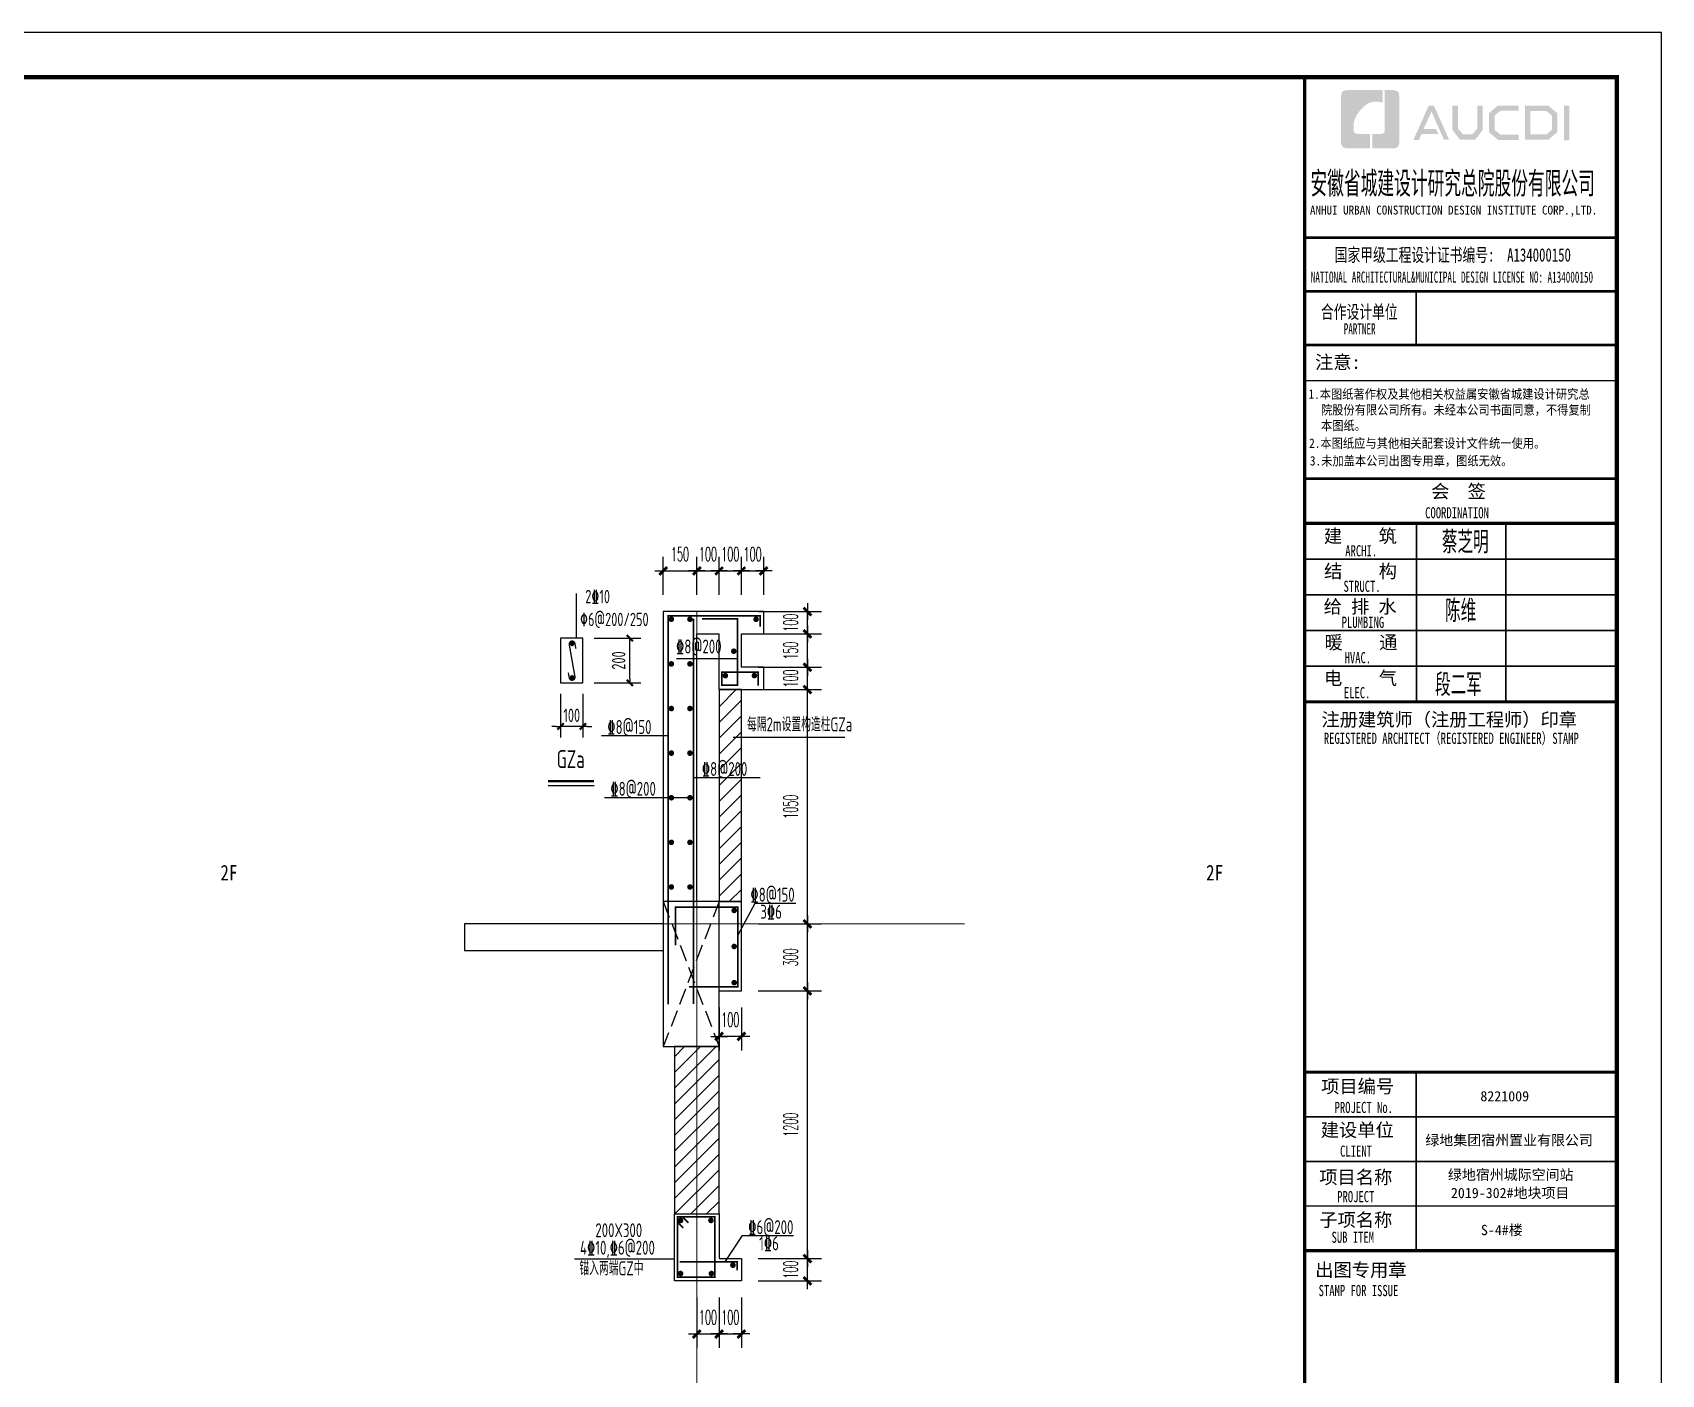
# Model space of a CAD drawing. Extents: x 169490 to 7584583, y -2399407 to 1374371.
# Drawn here: x 2741154 to 2748455, y 735399 to 741414 of the extents above; entities that cross this region are included whole.
import ezdxf
from ezdxf.enums import TextEntityAlignment as Align

# ---------------------------------------------------------------- set-up
doc = ezdxf.new("R2010")
doc.units = 0
doc.header["$LTSCALE"] = 100
for name, pattern in [('ACAD_ISO10W100', [18.5, 12, -3, 0.5, -3]), ('DASH', [0.35, 0.25, -0.1]), ('DIVIDE2', [15.875, 6.35, -3.175, 0, -3.175, 0, -3.175]), ('DOTE', [2.42, 2, -0.2, 0.02, -0.2])]:
    doc.linetypes.add(name, pattern=pattern)
doc.layers.get('0').update_dxf_attribs({"linetype": 'CONTINUOUS'})
doc.layers.get('DEFPOINTS').update_dxf_attribs({"linetype": 'CONTINUOUS'})
for name, color, linetype in [('10', 7, 'DIVIDE2'), ('A-TEXT(房间)', 243, 'CONTINUOUS'), ('PUB_HATCH', 8, 'CONTINUOUS'), ('S-BEAM-XRBAR', 20, 'CONTINUOUS'), ('S-DETL-LINE1', 2, 'CONTINUOUS'), ('S-DETL-RBAR', 1, 'CONTINUOUS'), ('S-DETL-TEXT', 7, 'CONTINUOUS'), ('S-SLAB-DIM', 92, 'CONTINUOUS'), ('WALL', 7, 'CONTINUOUS'), ('图框', 140, 'CONTINUOUS'), ('图签文字', 147, 'CONTINUOUS'), ('大样详图_文字', 60, 'CONTINUOUS'), ('尺寸标注', 3, 'CONTINUOUS')]:
    doc.layers.add(name, color=color, linetype=linetype)
doc.layers.add('DOTE', color=147, linetype='DOTE', lineweight=15)
doc.layers.add('图签', color=147, linetype='CONTINUOUS', lineweight=18)
doc.styles.add('DIM_FONT_T3', font='SIMPLEX', dxfattribs={"width": 0.494118, "bigfont": 'GBCBIG'})
doc.styles.add('HT', font='simhei.ttf')
doc.styles.add('TSSD_Dimension', font='Tssdeng.shx', dxfattribs={"width": 0.7, "bigfont": 'tssdchn.shx'})
doc.styles.add('TSSD_REIN', font='tssdeng.shx', dxfattribs={"width": 0.7, "bigfont": 'hztxt.shx'})
doc.styles.add('宋体', font='')
doc.styles.add('建筑图签-1', font='simhei.ttf', dxfattribs={"width": 0.7})
doc.styles.add('建筑图签-2', font='TXT.shx', dxfattribs={"width": 0.5, "bigfont": 'HZTXT.shx'})
doc.styles.add('黑体', font='simhei.ttf', dxfattribs={"width": 0.7})
doc.styles.get('宋体').set_extended_font_data('SimSun')
doc.dimstyles.new('DIMN100$TCH&&25', dxfattribs={"dimtxt": 63.75, "dimasz": 0.25, "dimexe": 62.5, "dimexo": 75, "dimgap": 43.125, "dimtad": 1, "dimdec": 0, "dimzin": 0, "dimdsep": 46, "dimtxsty": 'DIM_FONT_T3', "dimblk": '_DIMX', "dimcen": 0.09, "dimclrt": 7, "dimadec": 0, "dimazin": 0, "dimtfac": 1, "dimtdec": 0, "dimtix": 1, "dimtmove": 2, "dimatfit": 3, "dimldrblk": '_DIMX', "dimfxl": 10, "dimtolj": 1, "dimtzin": 0, "dimarcsym": 0})
doc.dimstyles.new('TSSD_20_100', dxfattribs={"dimtxt": 300, "dimasz": 100, "dimexe": 250, "dimexo": 250, "dimgap": 100, "dimtad": 1, "dimdec": 0, "dimlfac": 0.2, "dimzin": 0, "dimdsep": 46, "dimtxsty": 'TSSD_Dimension', "dimblk": '_TSDBK', "dimcen": 0, "dimclrt": 7, "dimadec": 0, "dimazin": 0, "dimtfac": 1, "dimtdec": 0, "dimtix": 1, "dimtmove": 2, "dimatfit": 3, "dimldrblk": '_TSDBK', "dimfxl": 1, "dimtolj": 1, "dimtzin": 0, "dimarcsym": 0})

# ---------------------------------------------------------------- blocks, each defined once
blk = doc.blocks.new('院标1')
h = blk.add_hatch(color=150)
h.dxf.hatch_style = 1
h.set_gradient(color1=(33, 113, 253), color2=(33, 113, 253), tint=1, name='INVCURVED')
edge = h.paths.add_edge_path()
edge.add_spline(control_points=[(116373, 648379), (116379, 648379), (116382, 648379), (116391, 648379), (116391, 648379), (116391, 648379), (116616, 648379), (116616, 648379), (116616, 648379), (116616, 648379), (116616, 648054), (116616, 648054), (116616, 648054), (116616, 648054), (116108, 648054), (116108, 648054), (116108, 648054), (116028, 648054), (115963, 648111), (115963, 648199), (115963, 648199), (115963, 648199), (115963, 649215), (115963, 649215), (115963, 649215), (115963, 649295), (116018, 649360), (116108, 649360), (116108, 649360), (116108, 649360), (116897, 649360), (116897, 649360), (116897, 649360), (116897, 649360), (116897, 649080), (116897, 649080), (116897, 649080), (116897, 649080), (116566, 649140), (116356, 648859), (116356, 648859), (116245, 648719), (116240, 648545), (116247, 648466), (116247, 648466), (116254, 648386), (116247, 648466), (116247, 648466), (116247, 648466), (116247, 648466), (116258, 648374), (116373, 648379)], knot_values=[0, 0, 0, 0, 0.071429, 0.071429, 0.071429, 0.107143, 0.142857, 0.142857, 0.142857, 0.178571, 0.214286, 0.214286, 0.214286, 0.25, 0.285714, 0.285714, 0.285714, 0.321429, 0.357143, 0.357143, 0.357143, 0.392857, 0.428571, 0.428571, 0.428571, 0.464286, 0.5, 0.5, 0.5, 0.535714, 0.571429, 0.571429, 0.571429, 0.607143, 0.642857, 0.642857, 0.642857, 0.678571, 0.714286, 0.714286, 0.714286, 0.75, 0.785714, 0.785714, 0.785714, 0.821429, 0.857143, 0.857143, 0.857143, 0.928571, 1, 1, 1, 1], degree=3, periodic=0)
h = blk.add_hatch(color=150)
h.dxf.hatch_style = 1
h.set_gradient(color1=(33, 113, 253), color2=(33, 113, 253), tint=1, name='INVCURVED')
edge = h.paths.add_edge_path()
edge.add_spline(control_points=[(117268, 649215), (117268, 649215), (117268, 648199), (117268, 648199), (117268, 648199), (117268, 648114), (117212, 648054), (117123, 648054), (117123, 648054), (117123, 648054), (116663, 648054), (116663, 648054), (116663, 648054), (116663, 648054), (116663, 648379), (116663, 648379), (116663, 648379), (116663, 648379), (116865, 648379), (116865, 648379), (116865, 648379), (116907, 648379), (116941, 648413), (116941, 648455), (116941, 648455), (116941, 648455), (116941, 649360), (116941, 649360), (116941, 649360), (116941, 649360), (117123, 649360), (117123, 649360), (117123, 649360), (117204, 649360), (117268, 649306), (117268, 649215)], knot_values=[0, 0, 0, 0, 0.1, 0.1, 0.1, 0.15, 0.2, 0.2, 0.2, 0.25, 0.3, 0.3, 0.3, 0.35, 0.4, 0.4, 0.4, 0.45, 0.5, 0.5, 0.5, 0.55, 0.6, 0.6, 0.6, 0.65, 0.7, 0.7, 0.7, 0.75, 0.8, 0.8, 0.8, 0.9, 1, 1, 1, 1], degree=3, periodic=0)
blk = doc.blocks.new('_DIMX')
blk.add_line((-150, 0), (150, 0))
at = {"const_width": 50}
blk.add_lwpolyline([(-70, -70), (70, 70)], dxfattribs=at)
blk = doc.blocks.new('*D1127')
at = {"layer": 'DEFPOINTS', "color": 0, "transparency": 16777216}
for p in [(2744331, 738818.4), (2744626.9, 738818.4), (2744331, 738718.4)]:
    blk.add_point(p, dxfattribs=at)
at = {"layer": '尺寸标注', "color": 0, "lineweight": -2, "transparency": 16777216}
for p, q in [((2744406, 738818.4), (2744689.4, 738818.4)), ((2744626.9, 738818.7), (2744626.9, 738818.9)), ((2744626.9, 738718.4), (2744626.9, 738818.4)), ((2744406, 738718.4), (2744689.4, 738718.4)), ((2744626.9, 738718.2), (2744626.9, 738717.9))]:
    blk.add_line(p, q, dxfattribs=at)
at = {"layer": '尺寸标注', "color": 0, "lineweight": -2, "transparency": 16777216, "xscale": 0.25, "yscale": 0.25, "zscale": 0.25}
for p, rotation in [((2744626.9, 738818.4), 270), ((2744626.9, 738718.4), 90)]:
    blk.add_blockref('_DIMX', p, dxfattribs=dict(at, rotation=rotation))
at = {"layer": '尺寸标注', "color": 7, "transparency": 16777216, "insert": (2744551.9, 738768.4), "char_height": 63.75, "attachment_point": 5, "rotation": 90, "style": 'DIM_FONT_T3'}
blk.add_mtext('\\A1;100', dxfattribs=at)
blk = doc.blocks.new('*D1128')
at = {"layer": 'DEFPOINTS', "color": 0, "transparency": 16777216}
for p in [(2744331, 738718.4), (2744626.9, 738718.4), (2744331, 738568.4)]:
    blk.add_point(p, dxfattribs=at)
at = {"layer": '尺寸标注', "color": 0, "lineweight": -2, "transparency": 16777216}
for p, q in [((2744406, 738718.4), (2744689.4, 738718.4)), ((2744626.9, 738718.7), (2744626.9, 738718.9)), ((2744626.9, 738568.4), (2744626.9, 738718.4)), ((2744406, 738568.4), (2744689.4, 738568.4)), ((2744626.9, 738568.2), (2744626.9, 738567.9))]:
    blk.add_line(p, q, dxfattribs=at)
at = {"layer": '尺寸标注', "color": 0, "lineweight": -2, "transparency": 16777216, "xscale": 0.25, "yscale": 0.25, "zscale": 0.25}
for p, rotation in [((2744626.9, 738718.4), 270), ((2744626.9, 738568.4), 90)]:
    blk.add_blockref('_DIMX', p, dxfattribs=dict(at, rotation=rotation))
at = {"layer": '尺寸标注', "color": 7, "transparency": 16777216, "insert": (2744551.9, 738643.4), "char_height": 63.75, "attachment_point": 5, "rotation": 90, "style": 'DIM_FONT_T3'}
blk.add_mtext('\\A1;150', dxfattribs=at)
blk = doc.blocks.new('*D1129')
at = {"layer": 'DEFPOINTS', "color": 0, "transparency": 16777216}
for p in [(2744331, 738568.4), (2744626.9, 738568.4), (2744331, 738468.4)]:
    blk.add_point(p, dxfattribs=at)
at = {"layer": '尺寸标注', "color": 0, "lineweight": -2, "transparency": 16777216}
for p, q in [((2744406, 738568.4), (2744689.4, 738568.4)), ((2744626.9, 738568.7), (2744626.9, 738568.9)), ((2744626.9, 738468.4), (2744626.9, 738568.4)), ((2744406, 738468.4), (2744689.4, 738468.4)), ((2744626.9, 738468.2), (2744626.9, 738467.9))]:
    blk.add_line(p, q, dxfattribs=at)
at = {"layer": '尺寸标注', "color": 0, "lineweight": -2, "transparency": 16777216, "xscale": 0.25, "yscale": 0.25, "zscale": 0.25}
for p, rotation in [((2744626.9, 738568.4), 270), ((2744626.9, 738468.4), 90)]:
    blk.add_blockref('_DIMX', p, dxfattribs=dict(at, rotation=rotation))
at = {"layer": '尺寸标注', "color": 7, "transparency": 16777216, "insert": (2744551.9, 738518.4), "char_height": 63.75, "attachment_point": 5, "rotation": 90, "style": 'DIM_FONT_T3'}
blk.add_mtext('\\A1;100', dxfattribs=at)
blk = doc.blocks.new('*D1130')
at = {"layer": 'DEFPOINTS', "color": 0, "transparency": 16777216}
for p in [(2744331, 738468.4), (2744626.9, 738468.4), (2744331, 737418.4)]:
    blk.add_point(p, dxfattribs=at)
at = {"layer": '尺寸标注', "color": 0, "lineweight": -2, "transparency": 16777216}
for p, q in [((2744406, 738468.4), (2744689.4, 738468.4)), ((2744626.9, 737418.7), (2744626.9, 738468.2)), ((2744406, 737418.4), (2744689.4, 737418.4))]:
    blk.add_line(p, q, dxfattribs=at)
at = {"layer": '尺寸标注', "color": 0, "lineweight": -2, "transparency": 16777216, "xscale": 0.25, "yscale": 0.25, "zscale": 0.25}
for p, rotation in [((2744626.9, 738468.4), 90), ((2744626.9, 737418.4), 270)]:
    blk.add_blockref('_DIMX', p, dxfattribs=dict(at, rotation=rotation))
at = {"layer": '尺寸标注', "color": 7, "transparency": 16777216, "insert": (2744551.9, 737943.4), "char_height": 63.75, "attachment_point": 5, "rotation": 90, "style": 'DIM_FONT_T3'}
blk.add_mtext('\\A1;1050', dxfattribs=at)
blk = doc.blocks.new('*D1131')
at = {"layer": 'DEFPOINTS', "color": 0, "transparency": 16777216}
for p in [(2744331, 737418.4), (2744626.9, 737418.4), (2744331, 737118.4)]:
    blk.add_point(p, dxfattribs=at)
at = {"layer": '尺寸标注', "color": 0, "lineweight": -2, "transparency": 16777216}
for p, q in [((2744406, 737418.4), (2744689.4, 737418.4)), ((2744626.9, 737118.7), (2744626.9, 737418.2)), ((2744406, 737118.4), (2744689.4, 737118.4))]:
    blk.add_line(p, q, dxfattribs=at)
at = {"layer": '尺寸标注', "color": 0, "lineweight": -2, "transparency": 16777216, "xscale": 0.25, "yscale": 0.25, "zscale": 0.25}
for p, rotation in [((2744626.9, 737418.4), 90), ((2744626.9, 737118.4), 270)]:
    blk.add_blockref('_DIMX', p, dxfattribs=dict(at, rotation=rotation))
at = {"layer": '尺寸标注', "color": 7, "transparency": 16777216, "insert": (2744551.9, 737268.4), "char_height": 63.75, "attachment_point": 5, "rotation": 90, "style": 'DIM_FONT_T3'}
blk.add_mtext('\\A1;300', dxfattribs=at)
blk = doc.blocks.new('*D1132')
at = {"layer": 'DEFPOINTS', "color": 0, "transparency": 16777216}
for p in [(2744331, 737118.4), (2744626.9, 737118.4), (2744331, 735918.4)]:
    blk.add_point(p, dxfattribs=at)
at = {"layer": '尺寸标注', "color": 0, "lineweight": -2, "transparency": 16777216}
for p, q in [((2744406, 737118.4), (2744689.4, 737118.4)), ((2744626.9, 735918.7), (2744626.9, 737118.2)), ((2744406, 735918.4), (2744689.4, 735918.4))]:
    blk.add_line(p, q, dxfattribs=at)
at = {"layer": '尺寸标注', "color": 0, "lineweight": -2, "transparency": 16777216, "xscale": 0.25, "yscale": 0.25, "zscale": 0.25}
for p, rotation in [((2744626.9, 737118.4), 90), ((2744626.9, 735918.4), 270)]:
    blk.add_blockref('_DIMX', p, dxfattribs=dict(at, rotation=rotation))
at = {"layer": '尺寸标注', "color": 7, "transparency": 16777216, "insert": (2744551.9, 736518.4), "char_height": 63.75, "attachment_point": 5, "rotation": 90, "style": 'DIM_FONT_T3'}
blk.add_mtext('\\A1;1200', dxfattribs=at)
blk = doc.blocks.new('*D1133')
at = {"layer": 'DEFPOINTS', "color": 0, "transparency": 16777216}
for p in [(2744331, 735918.4), (2744626.9, 735918.4), (2744331, 735818.4)]:
    blk.add_point(p, dxfattribs=at)
at = {"layer": '尺寸标注', "color": 0, "lineweight": -2, "transparency": 16777216}
for p, q in [((2744406, 735918.4), (2744689.4, 735918.4)), ((2744626.9, 735918.7), (2744626.9, 735918.9)), ((2744626.9, 735818.4), (2744626.9, 735918.4)), ((2744406, 735818.4), (2744689.4, 735818.4)), ((2744626.9, 735818.2), (2744626.9, 735817.9))]:
    blk.add_line(p, q, dxfattribs=at)
at = {"layer": '尺寸标注', "color": 0, "lineweight": -2, "transparency": 16777216, "xscale": 0.25, "yscale": 0.25, "zscale": 0.25}
for p, rotation in [((2744626.9, 735918.4), 270), ((2744626.9, 735818.4), 90)]:
    blk.add_blockref('_DIMX', p, dxfattribs=dict(at, rotation=rotation))
at = {"layer": '尺寸标注', "color": 7, "transparency": 16777216, "insert": (2744551.9, 735868.4), "char_height": 63.75, "attachment_point": 5, "rotation": 90, "style": 'DIM_FONT_T3'}
blk.add_mtext('\\A1;100', dxfattribs=at)
blk = doc.blocks.new('*D1166')
at = {"layer": 'DEFPOINTS', "color": 0, "transparency": 16777216}
for p in [(2744231, 735818.4), (2744331, 735818.4), (2744331, 735580.2)]:
    blk.add_point(p, dxfattribs=at)
at = {"layer": '尺寸标注', "color": 0, "lineweight": -2, "transparency": 16777216}
for p, q in [((2744231, 735743.4), (2744231, 735517.7)), ((2744331, 735743.4), (2744331, 735517.7)), ((2744230.7, 735580.2), (2744230.5, 735580.2)), ((2744231, 735580.2), (2744331, 735580.2)), ((2744331.2, 735580.2), (2744331.5, 735580.2))]:
    blk.add_line(p, q, dxfattribs=at)
at = {"layer": '尺寸标注', "color": 0, "lineweight": -2, "transparency": 16777216, "xscale": 0.25, "yscale": 0.25, "zscale": 0.25}
blk.add_blockref('_DIMX', (2744231, 735580.2), dxfattribs=at)
at = {"layer": '尺寸标注', "color": 0, "lineweight": -2, "transparency": 16777216, "xscale": 0.25, "yscale": 0.25, "zscale": 0.25, "rotation": 180}
blk.add_blockref('_DIMX', (2744331, 735580.2), dxfattribs=at)
at = {"layer": '尺寸标注', "color": 7, "transparency": 16777216, "insert": (2744281, 735655.2), "char_height": 63.75, "attachment_point": 5, "style": 'DIM_FONT_T3'}
blk.add_mtext('\\A1;100', dxfattribs=at)
blk = doc.blocks.new('gghhhh')
at = {"layer": 'S-DETL-RBAR', "const_width": 7.5}
blk.add_lwpolyline([(5811284.9, -2287289.6), (5811452.4, -2287289.6), (5811452.4, -2287559.4), (5811284.9, -2287559.4)], close=True, dxfattribs=at)
for points in [[(5811284.9, -2287312.6), (5811310.9, -2287338.6)], [(5811333.8, -2287315.6), (5811307.9, -2287289.6)], [(5811552.7, -2287529.3), (5811552.7, -2287490.4), (5811295.3, -2287490.4)]]:
    blk.add_lwpolyline(points, dxfattribs=at)
at = {"layer": 'S-DETL-RBAR', "const_width": 12.5}
for points in [[(5811293.2, -2287305.4, 1), (5811305.7, -2287305.4, 1)], [(5811428.8, -2287305.4, 1), (5811441.3, -2287305.4, 1)], [(5811527.3, -2287505.9, 1), (5811539.8, -2287505.9, 1)], [(5811292.7, -2287543.4, 1), (5811305.2, -2287543.4, 1)], [(5811430.9, -2287543.4, 1), (5811443.4, -2287543.4, 1)]]:
    blk.add_lwpolyline(points, format="xyb", close=True, dxfattribs=at)
at = {"layer": 'S-DETL-TEXT'}
for p, q in [((5811575.7, -2287372.9), (5811497.1, -2287490.4)), ((5811575.7, -2287372.9), (5811805, -2287372.9)), ((5810822.9, -2287476.9), (5811220.6, -2287476.9)), ((5810822.9, -2287476.9), (5811271.5, -2287476.9))]:
    blk.add_line(p, q, dxfattribs=at)
at = {"layer": 'S-DETL-TEXT', "style": 'TSSD_REIN', "width": 0.7}
for s, p in [('200X300', (5810917, -2287380.5, 3.7)), ('%%1326@200', (5811601.9, -2287366.6, 3.7)), ('4%%13210,%%1326@200', (5810848.2, -2287458.9, 3.7)), ('1%%1326', (5811651.2, -2287439.4, 3.7)), ('锚入两端GZ中', (5810845.6, -2287551.2))]:
    blk.add_text(s, height=62.5, dxfattribs=at).set_placement(p)
blk = doc.blocks.new('*D1167')
at = {"layer": 'DEFPOINTS', "color": 0, "transparency": 16777216}
for p in [(2744131, 735818.4), (2744231, 735818.4), (2744231, 735580.2)]:
    blk.add_point(p, dxfattribs=at)
at = {"layer": '尺寸标注', "color": 0, "lineweight": -2, "transparency": 16777216}
for p, q in [((2744131, 735743.4), (2744131, 735517.7)), ((2744231, 735743.4), (2744231, 735517.7)), ((2744130.7, 735580.2), (2744130.5, 735580.2)), ((2744131, 735580.2), (2744231, 735580.2)), ((2744231.2, 735580.2), (2744231.5, 735580.2))]:
    blk.add_line(p, q, dxfattribs=at)
at = {"layer": '尺寸标注', "color": 0, "lineweight": -2, "transparency": 16777216, "xscale": 0.25, "yscale": 0.25, "zscale": 0.25}
blk.add_blockref('_DIMX', (2744131, 735580.2), dxfattribs=at)
at = {"layer": '尺寸标注', "color": 0, "lineweight": -2, "transparency": 16777216, "xscale": 0.25, "yscale": 0.25, "zscale": 0.25, "rotation": 180}
blk.add_blockref('_DIMX', (2744231, 735580.2), dxfattribs=at)
at = {"layer": '尺寸标注', "color": 7, "transparency": 16777216, "insert": (2744181, 735655.2), "char_height": 63.75, "attachment_point": 5, "style": 'DIM_FONT_T3'}
blk.add_mtext('\\A1;100', dxfattribs=at)
blk = doc.blocks.new('*D1168')
at = {"layer": 'DEFPOINTS', "color": 0, "transparency": 16777216}
for p in [(2744431, 739000.6), (2744331, 738818.4), (2744431, 738818.4)]:
    blk.add_point(p, dxfattribs=at)
at = {"layer": '尺寸标注', "color": 0, "lineweight": -2, "transparency": 16777216}
for p, q in [((2744331, 738893.4), (2744331, 739063.1)), ((2744431, 738893.4), (2744431, 739063.1)), ((2744330.7, 739000.6), (2744330.5, 739000.6)), ((2744331, 739000.6), (2744431, 739000.6)), ((2744431.2, 739000.6), (2744431.5, 739000.6))]:
    blk.add_line(p, q, dxfattribs=at)
at = {"layer": '尺寸标注', "color": 0, "lineweight": -2, "transparency": 16777216, "xscale": 0.25, "yscale": 0.25, "zscale": 0.25}
blk.add_blockref('_DIMX', (2744331, 739000.6), dxfattribs=at)
at = {"layer": '尺寸标注', "color": 0, "lineweight": -2, "transparency": 16777216, "xscale": 0.25, "yscale": 0.25, "zscale": 0.25, "rotation": 180}
blk.add_blockref('_DIMX', (2744431, 739000.6), dxfattribs=at)
at = {"layer": '尺寸标注', "color": 7, "transparency": 16777216, "insert": (2744381, 739075.6), "char_height": 63.75, "attachment_point": 5, "style": 'DIM_FONT_T3'}
blk.add_mtext('\\A1;100', dxfattribs=at)
blk = doc.blocks.new('*D1169')
at = {"layer": 'DEFPOINTS', "color": 0, "transparency": 16777216}
for p in [(2744331, 739000.6), (2744231, 738818.4), (2744331, 738818.4)]:
    blk.add_point(p, dxfattribs=at)
at = {"layer": '尺寸标注', "color": 0, "lineweight": -2, "transparency": 16777216}
for p, q in [((2744231, 738893.4), (2744231, 739063.1)), ((2744331, 738893.4), (2744331, 739063.1)), ((2744230.7, 739000.6), (2744230.5, 739000.6)), ((2744231, 739000.6), (2744331, 739000.6)), ((2744331.2, 739000.6), (2744331.5, 739000.6))]:
    blk.add_line(p, q, dxfattribs=at)
at = {"layer": '尺寸标注', "color": 0, "lineweight": -2, "transparency": 16777216, "xscale": 0.25, "yscale": 0.25, "zscale": 0.25}
blk.add_blockref('_DIMX', (2744231, 739000.6), dxfattribs=at)
at = {"layer": '尺寸标注', "color": 0, "lineweight": -2, "transparency": 16777216, "xscale": 0.25, "yscale": 0.25, "zscale": 0.25, "rotation": 180}
blk.add_blockref('_DIMX', (2744331, 739000.6), dxfattribs=at)
at = {"layer": '尺寸标注', "color": 7, "transparency": 16777216, "insert": (2744281, 739075.6), "char_height": 63.75, "attachment_point": 5, "style": 'DIM_FONT_T3'}
blk.add_mtext('\\A1;100', dxfattribs=at)
blk = doc.blocks.new('*D1170')
at = {"layer": 'DEFPOINTS', "color": 0, "transparency": 16777216}
for p in [(2744231, 739000.6), (2744131, 738818.4), (2744231, 738818.4)]:
    blk.add_point(p, dxfattribs=at)
at = {"layer": '尺寸标注', "color": 0, "lineweight": -2, "transparency": 16777216}
for p, q in [((2744131, 738893.4), (2744131, 739063.1)), ((2744231, 738893.4), (2744231, 739063.1)), ((2744130.7, 739000.6), (2744130.5, 739000.6)), ((2744131, 739000.6), (2744231, 739000.6)), ((2744231.2, 739000.6), (2744231.5, 739000.6))]:
    blk.add_line(p, q, dxfattribs=at)
at = {"layer": '尺寸标注', "color": 0, "lineweight": -2, "transparency": 16777216, "xscale": 0.25, "yscale": 0.25, "zscale": 0.25}
blk.add_blockref('_DIMX', (2744131, 739000.6), dxfattribs=at)
at = {"layer": '尺寸标注', "color": 0, "lineweight": -2, "transparency": 16777216, "xscale": 0.25, "yscale": 0.25, "zscale": 0.25, "rotation": 180}
blk.add_blockref('_DIMX', (2744231, 739000.6), dxfattribs=at)
at = {"layer": '尺寸标注', "color": 7, "transparency": 16777216, "insert": (2744181, 739075.6), "char_height": 63.75, "attachment_point": 5, "style": 'DIM_FONT_T3'}
blk.add_mtext('\\A1;100', dxfattribs=at)
blk = doc.blocks.new('*D1171')
at = {"layer": 'DEFPOINTS', "color": 0, "transparency": 16777216}
for p in [(2744131, 739000.6), (2743981, 738818.4), (2744131, 738818.4)]:
    blk.add_point(p, dxfattribs=at)
at = {"layer": '尺寸标注', "color": 0, "lineweight": -2, "transparency": 16777216}
for p, q in [((2743981, 738893.4), (2743981, 739063.1)), ((2744131, 738893.4), (2744131, 739063.1)), ((2743980.7, 739000.6), (2743980.5, 739000.6)), ((2743981, 739000.6), (2744131, 739000.6)), ((2744131.2, 739000.6), (2744131.5, 739000.6))]:
    blk.add_line(p, q, dxfattribs=at)
at = {"layer": '尺寸标注', "color": 0, "lineweight": -2, "transparency": 16777216, "xscale": 0.25, "yscale": 0.25, "zscale": 0.25}
blk.add_blockref('_DIMX', (2743981, 739000.6), dxfattribs=at)
at = {"layer": '尺寸标注', "color": 0, "lineweight": -2, "transparency": 16777216, "xscale": 0.25, "yscale": 0.25, "zscale": 0.25, "rotation": 180}
blk.add_blockref('_DIMX', (2744131, 739000.6), dxfattribs=at)
at = {"layer": '尺寸标注', "color": 7, "transparency": 16777216, "insert": (2744056, 739075.6), "char_height": 63.75, "attachment_point": 5, "style": 'DIM_FONT_T3'}
blk.add_mtext('\\A1;150', dxfattribs=at)
blk = doc.blocks.new('*D1172')
at = {"layer": 'DEFPOINTS', "color": 0, "transparency": 16777216}
for p in [(2744231, 737118.4), (2744331, 737118.4), (2744231, 736913.7)]:
    blk.add_point(p, dxfattribs=at)
at = {"layer": '尺寸标注', "color": 0, "lineweight": -2, "transparency": 16777216}
for p, q in [((2744231, 737043.4), (2744231, 736851.2)), ((2744331, 737043.4), (2744331, 736851.2)), ((2744230.7, 736913.7), (2744230.5, 736913.7)), ((2744331, 736913.7), (2744231, 736913.7)), ((2744331.2, 736913.7), (2744331.5, 736913.7))]:
    blk.add_line(p, q, dxfattribs=at)
at = {"layer": '尺寸标注', "color": 0, "lineweight": -2, "transparency": 16777216, "xscale": 0.25, "yscale": 0.25, "zscale": 0.25}
blk.add_blockref('_DIMX', (2744231, 736913.7), dxfattribs=at)
at = {"layer": '尺寸标注', "color": 0, "lineweight": -2, "transparency": 16777216, "xscale": 0.25, "yscale": 0.25, "zscale": 0.25, "rotation": 180}
blk.add_blockref('_DIMX', (2744331, 736913.7), dxfattribs=at)
at = {"layer": '尺寸标注', "color": 7, "transparency": 16777216, "insert": (2744281, 736988.7), "char_height": 63.75, "attachment_point": 5, "style": 'DIM_FONT_T3'}
blk.add_mtext('\\A1;100', dxfattribs=at)
blk = doc.blocks.new('_TSDBK')
blk.add_line((-1, 0), (0, 0))
at = {"const_width": 0.5}
blk.add_lwpolyline([(-0.7, -0.7), (0.7, 0.7)], dxfattribs=at)
blk = doc.blocks.new('*D3975')
at = {"layer": 'DEFPOINTS', "color": 0, "transparency": 16777216}
for p in [(2763500, 740316), (2764551, 740316), (2763500, 739316)]:
    blk.add_point(p, dxfattribs=at)
at = {"layer": 'S-SLAB-DIM', "color": 0, "lineweight": -2, "transparency": 16777216}
for p, q in [((2763750, 740316), (2764801, 740316)), ((2764551, 739416), (2764551, 740216)), ((2763750, 739316), (2764801, 739316))]:
    blk.add_line(p, q, dxfattribs=at)
at = {"layer": 'S-SLAB-DIM', "color": 0, "lineweight": -2, "transparency": 16777216, "xscale": 100, "yscale": 100, "zscale": 100}
for p, rotation in [((2764551, 740316), 90), ((2764551, 739316), 270)]:
    blk.add_blockref('_TSDBK', p, dxfattribs=dict(at, rotation=rotation))
at = {"layer": 'S-SLAB-DIM', "color": 7, "transparency": 16777216, "insert": (2764301, 739816), "char_height": 300, "attachment_point": 5, "rotation": 90, "style": 'TSSD_Dimension'}
blk.add_mtext('\\A1;200', dxfattribs=at)
blk = doc.blocks.new('*D3976')
at = {"layer": 'DEFPOINTS', "color": 0, "transparency": 16777216}
for p in [(2763000, 739316), (2763500, 739316), (2763000, 738338)]:
    blk.add_point(p, dxfattribs=at)
at = {"layer": 'S-SLAB-DIM', "color": 0, "lineweight": -2, "transparency": 16777216}
for p, q in [((2763000, 739066), (2763000, 738088)), ((2763500, 739066), (2763500, 738088)), ((2762900, 738338), (2762800, 738338)), ((2763500, 738338), (2763000, 738338)), ((2763600, 738338), (2763700, 738338))]:
    blk.add_line(p, q, dxfattribs=at)
at = {"layer": 'S-SLAB-DIM', "color": 0, "lineweight": -2, "transparency": 16777216, "xscale": 100, "yscale": 100, "zscale": 100}
blk.add_blockref('_TSDBK', (2763000, 738338), dxfattribs=at)
at = {"layer": 'S-SLAB-DIM', "color": 0, "lineweight": -2, "transparency": 16777216, "xscale": 100, "yscale": 100, "zscale": 100, "rotation": 180}
blk.add_blockref('_TSDBK', (2763500, 738338), dxfattribs=at)
at = {"layer": 'S-SLAB-DIM', "color": 7, "transparency": 16777216, "insert": (2763250, 738588), "char_height": 300, "attachment_point": 5, "style": 'TSSD_Dimension'}
blk.add_mtext('\\A1;100', dxfattribs=at)
blk = doc.blocks.new('BW-3345082', base_point=(2762717.9, 737011.7, 0))
at = {"layer": 'S-BEAM-XRBAR', "const_width": 30}
blk.add_lwpolyline([(2763172.5, 739546), (2763193.4, 739427.8, 0.9998467), (2763321.4, 739450.4), (2763193.4, 740175.2, -1.0001533), (2763321.4, 740197.8), (2763342.3, 740079.6)], format="xyb", dxfattribs=at)
at = {"layer": 'S-BEAM-XRBAR', "const_width": 50}
for points in [[(2763232.4, 740186.5, 1), (2763282.4, 740186.5, 1)], [(2763232.4, 739439.1, 1), (2763282.4, 739439.1, 1)]]:
    blk.add_lwpolyline(points, format="xyb", close=True, dxfattribs=at)
at = {"layer": 'S-DETL-LINE1'}
blk.add_lwpolyline([(2763499.5, 740316.5), (2762999.5, 740316.5), (2762999.5, 739316.5), (2763499.5, 739316.5)], close=True, dxfattribs=at)
at = {"layer": 'S-DETL-TEXT'}
blk.add_line((2762717.9, 737011.7), (2763748.5, 737011.7), dxfattribs=at)
at = {"layer": 'S-DETL-TEXT', "const_width": 50}
blk.add_lwpolyline([(2762717.9, 737111.7), (2763748.5, 737111.7)], dxfattribs=at)
at = {"layer": '大样详图_文字'}
blk.add_lwpolyline([(2763358, 740316.5), (2763358, 741314.4)], dxfattribs=at)
at = {"layer": 'S-DETL-TEXT', "style": 'TSSD_REIN', "width": 0.7}
blk.add_text('GZa', height=400, dxfattribs=at).set_placement((2763225.5, 737286.7), align=Align.BOTTOM_CENTER)
at = {"layer": '大样详图_文字', "style": 'TSSD_REIN', "width": 0.7}
blk.add_text('2%%13210', height=300, dxfattribs=at).set_placement((2764107.1, 741009.4), align=Align.BOTTOM_RIGHT)
blk.add_text('%%1306@200/250', height=300, dxfattribs=at).set_placement((2763434.3, 740586.3))
at = {"layer": 'S-SLAB-DIM'}
for base, p2, angle, picture, middle in [((2764551.2, 740316.5), (2763499.5, 740316.5), 90, '*D3975', (2764301.2, 739816.5)), ((2762999.5, 738338.5), (2762999.5, 739316.5), 180, '*D3976', (2763249.5, 738588.5))]:
    dim = blk.add_linear_dim(base=base, p1=(2763499.5, 739316.5), p2=p2, angle=angle, dimstyle='TSSD_20_100', dxfattribs=at)
    dim.commit()
    dim.dimension.update_dxf_attribs({"geometry": picture, "text_midpoint": middle})

msp = doc.modelspace()

# ---------------------------------------------------------------- hatches: boundary and pattern name
at = {"layer": 'PUB_HATCH'}
h = msp.add_hatch(dxfattribs=at)
h.set_pattern_fill('普通砖', color=256, scale=20, style=0)
h.set_pattern_definition([(45, (1461051.8, 105963.22), (-35.3553532, 35.3553532), [])])
h.paths.add_polyline_path([(2744231, 737518.4), (2744331, 737518.4), (2744331, 738468.4), (2744231, 738468.4)])
h = msp.add_hatch(dxfattribs=at)
h.set_pattern_fill('普通砖', color=256, scale=20, style=0)
h.set_pattern_definition([(45, (1428549.963, 105963.22), (-35.3553532, 35.3553532), [])])
h.paths.add_polyline_path([(2744031, 736118.4), (2744231, 736118.4), (2744231, 736868.4), (2744031, 736868.4)])
at = {"layer": '图框'}
h = msp.add_hatch(color=256, dxfattribs=at)
h.paths.add_polyline_path([(2748017.5, 741085.4), (2748042.7, 741085.4), (2748042.7, 740931.3), (2748017.5, 740931.3)])
h.paths.add_polyline_path([(2747867, 741062), (2747867, 740956.8), (2747939.1, 740956.8), (2747963.9, 740978.2), (2747963.9, 741041.9), (2747939.8, 741062)], flags=16)
h.paths.add_polyline_path([(2747843.4, 741085.6), (2747843.4, 740933.2), (2747947.8, 740933.2), (2747987.6, 740967.3), (2747987.6, 741052.9), (2747948.4, 741085.6)])
h.paths.add_polyline_path([(2747814.8, 741086.4), (2747814.8, 741063.3), (2747733.4, 741063.3), (2747706.8, 741041.1), (2747706.8, 740977.2), (2747733.4, 740956.7), (2747815.2, 740956.7), (2747815.2, 740932.4), (2747722.5, 740932.4), (2747682, 740967.2), (2747682, 741052.9), (2747721.6, 741086.4)])
h.paths.add_polyline_path([(2747518.2, 741086), (2747542.3, 741086), (2747542.3, 740983.9), (2747565.1, 740957.6), (2747607.3, 740957.6), (2747630.1, 740983.9), (2747630.1, 741086), (2747652.9, 741086), (2747652.9, 740976.4), (2747620, 740933.1), (2747552.4, 740933.1), (2747518.2, 740976.9)])
h.paths.add_polyline_path([(2747411.8, 741085.8), (2747435.2, 741085.8), (2747503.6, 740932.9), (2747480.5, 740932.9), (2747424.2, 741059.7), (2747389.2, 740982.1), (2747443.5, 740982.1), (2747455.6, 740959), (2747379.4, 740959), (2747367.7, 740932.5), (2747343.1, 740932.5)])

# ---------------------------------------------------------------- linework, layer by layer
at = {"layer": '10', "ltscale": 10}
msp.add_line((2744313.8, 738607.2), (2744040.7, 738607.2), dxfattribs=at)
at = {"layer": 'DOTE', "linetype": 'ACAD_ISO10W100', "ltscale": 100}
for p, q in [((2744131, 738818.4), (2744131, 732618.4)), ((2743089.2, 737418.4), (2745331, 737418.4))]:
    msp.add_line(p, q, dxfattribs=at)
at = {"layer": 'S-DETL-RBAR', "const_width": 7.5}
for points in [[(2744003.1, 737057.4), (2744003.1, 738799.3), (2744415.1, 738799.3), (2744415.1, 738750.7)], [(2744115.6, 738787.2), (2744115.6, 737059)], [(2744406, 738485.5), (2744406, 738546.2), (2744243.8, 738546.2), (2744243.8, 738488.2), (2744313.8, 738488.2), (2744313.8, 738785.2), (2744153.7, 738785.2)], [(2744096, 737135.6), (2744315.5, 737135.6), (2744315.5, 737493.5), (2744035.8, 737493.5), (2744035.8, 737322.7)]]:
    msp.add_lwpolyline(points, dxfattribs=at)
at = {"layer": 'S-DETL-RBAR', "const_width": 12.5}
for points in [[(2744010.8, 738783.8, 1), (2744023.3, 738783.8, 1)], [(2744094.1, 738783.8, 1), (2744106.6, 738783.8, 1)], [(2744390.6, 738783.8, 1), (2744403.1, 738783.8, 1)], [(2744290.6, 738640.6, 1), (2744303.1, 738640.6, 1)], [(2744010.8, 738583.8, 1), (2744023.3, 738583.8, 1)], [(2744094.1, 738583.8, 1), (2744106.6, 738583.8, 1)], [(2744252.8, 738531.2, 1), (2744265.3, 738531.2, 1)], [(2744383.1, 738531.4, 1), (2744395.6, 738531.4, 1)], [(2744010.8, 738383.8, 1), (2744023.3, 738383.8, 1)], [(2744094.1, 738383.8, 1), (2744106.6, 738383.8, 1)], [(2744010.8, 738183.8, 1), (2744023.3, 738183.8, 1)], [(2744094.1, 738183.8, 1), (2744106.6, 738183.8, 1)], [(2744010.8, 737983.8, 1), (2744023.3, 737983.8, 1)], [(2744094.1, 737983.8, 1), (2744106.6, 737983.8, 1)], [(2744010.8, 737783.8, 1), (2744023.3, 737783.8, 1)], [(2744094.1, 737783.8, 1), (2744106.6, 737783.8, 1)], [(2744010.8, 737583.8, 1), (2744023.3, 737583.8, 1)], [(2744094.1, 737583.8, 1), (2744106.6, 737583.8, 1)], [(2744292.6, 737478.7, 1), (2744305.1, 737478.7, 1)], [(2744292.6, 737317.1, 1), (2744305.1, 737317.1, 1)], [(2744292.6, 737154.9, 1), (2744305.1, 737154.9, 1)]]:
    msp.add_lwpolyline(points, format="xyb", close=True, dxfattribs=at)
at = {"layer": 'S-DETL-TEXT'}
for p, q in [((2744003.1, 738260.8), (2743704.1, 738260.8)), ((2744414.6, 738072.7), (2744115.6, 738072.7)), ((2744094.1, 737983.8), (2743718, 737983.8)), ((2744391.4, 737509.1), (2744315.5, 737368.4)), ((2744574.7, 737509.1), (2744391.4, 737509.1))]:
    msp.add_line(p, q, dxfattribs=at)
at = {"layer": 'S-DETL-TEXT', "color": 2}
msp.add_line((2744294.3, 738255.3), (2744795.2, 738255.3), dxfattribs=at)
at = {"layer": 'WALL'}
for p, q in [((2744431, 738818.4), (2743981, 738818.4)), ((2743981, 738818.4), (2743981, 737418.4)), ((2744431, 738718.4), (2744431, 738818.4)), ((2744131, 737518.4), (2744131, 738718.4)), ((2744131, 738718.4), (2744231, 738718.4)), ((2744231, 738468.4), (2744231, 738718.4)), ((2744331, 738568.4), (2744331, 738718.4)), ((2744331, 738718.4), (2744431, 738718.4)), ((2744431, 738568.4), (2744331, 738568.4)), ((2744431, 738468.4), (2744431, 738568.4)), ((2744231, 738468.4), (2744431, 738468.4)), ((2744231, 737518.4), (2743981, 737518.4)), ((2744231, 736868.4), (2744231, 737518.4)), ((2744331, 737518.4), (2744231, 737518.4)), ((2744231, 737518.4), (2744231, 737518.4)), ((2744331, 737118.4), (2744331, 737518.4)), ((2743981, 737418.4), (2743089.2, 737418.4)), ((2743089.2, 737418.4), (2743089.2, 737298.4)), ((2743981, 737418.4), (2743981, 736868.4)), ((2743089.2, 737298.4), (2743981, 737298.4)), ((2744231, 737118.4), (2744331, 737118.4)), ((2743981, 736868.4), (2744231, 736868.4))]:
    msp.add_line(p, q, dxfattribs=at)
at = {"layer": 'WALL', "linetype": 'DASH', "ltscale": 3}
for p, q in [((2744231, 737518.4), (2743981, 736868.4)), ((2743981, 737518.4), (2744231, 736868.4))]:
    msp.add_line(p, q, dxfattribs=at)
at = {"layer": 'WALL'}
for points in [[(2743981, 738818.4), (2743981, 738468.4)], [(2744331, 735818.4), (2744031, 735818.4), (2744031, 736118.4), (2744231, 736118.4), (2744231, 735918.4), (2744331, 735918.4), (2744331, 735818.4)]]:
    msp.add_lwpolyline(points, dxfattribs=at)
for points in [[(2744231, 737518.4), (2744331, 737518.4), (2744331, 738468.4), (2744231, 738468.4)], [(2744031, 736118.4), (2744231, 736118.4), (2744231, 736868.4), (2744031, 736868.4)]]:
    msp.add_lwpolyline(points, close=True, dxfattribs=at)
at = {"layer": '图框'}
for p, q in [((2746855.8, 740493.7), (2748255.8, 740493.7)), ((2746855.8, 740493.7), (2748255.8, 740493.7)), ((2746855.8, 740253.7), (2748255.8, 740253.7))]:
    msp.add_line(p, q, dxfattribs=at)
msp.add_lwpolyline([(2731634.9, 729533.7), (2748454.9, 729533.7), (2748454.9, 741413.7), (2731634.9, 741413.7)], close=True, dxfattribs=at)
at = {"layer": '图框', "const_width": 20}
msp.add_lwpolyline([(2732134.9, 729733.7), (2748254.9, 729733.7), (2748254.9, 741213.7), (2732134.9, 741213.7)], close=True, dxfattribs=at)
at = {"layer": '图框'}
for points, const_width in [([(2746855.8, 729733.7), (2746855.8, 741213.7)], 14), ([(2746855.8, 740493.7), (2748255.8, 740493.7)], 12), ([(2746855.8, 740253.7), (2748255.8, 740253.7)], 12), ([(2746855.8, 740253.7), (2748255.8, 740253.7)], 12), ([(2747355.8, 740253.7), (2747355.8, 740013.7)], 7), ([(2746855.8, 740013.7), (2748255.8, 740013.7)], 12), ([(2746855.8, 740013.7), (2748255.8, 740013.7)], 12), ([(2746855.8, 739853.6), (2748255.8, 739853.6)], 7), ([(2746857.5, 739413.7), (2748257.5, 739413.7)], 12), ([(2746857.5, 739213.7), (2748257.5, 739213.7)], 14), ([(2746857.5, 739213.7), (2748257.5, 739213.7)], 14), ([(2747357.5, 739213.7), (2747357.5, 738413.7)], 7), ([(2747757.5, 739213.7), (2747757.5, 738413.7)], 7), ([(2746857.5, 739053.7), (2748257.5, 739053.7)], 7), ([(2746857.5, 738893.7), (2748257.5, 738893.7)], 7), ([(2746857.5, 738733.7), (2748257.5, 738733.7)], 7), ([(2746857.5, 738573.7), (2748257.5, 738573.7)], 7), ([(2746857.5, 738413.7), (2748257.5, 738413.7)], 14), ([(2746855.8, 736753.7), (2748255.8, 736753.7)], 14), ([(2746855.8, 736753.7), (2748255.8, 736753.7)], 14), ([(2747355.8, 735953.7), (2747355.8, 736753.7)], 7), ([(2746855.8, 736553.7), (2748255.8, 736553.7)], 7), ([(2746855.8, 736353.7), (2748255.8, 736353.7)], 7), ([(2746855.8, 736153.7), (2748255.8, 736153.7)], 7), ([(2748255.8, 735953.7), (2746855.8, 735953.7)], 14)]:
    msp.add_lwpolyline(points, dxfattribs=dict(at, const_width=const_width))

# ---------------------------------------------------------------- block references
at = {"xscale": 0.2, "yscale": 0.2, "zscale": 0.2}
msp.add_blockref('院标1', (2723826.1, 611283.8), dxfattribs=at)
at = {"layer": 'S-DETL-LINE1', "xscale": 0.2, "yscale": 0.2, "zscale": 0.2}
msp.add_blockref('BW-3345082', (2743464.2, 738038.1, 0), dxfattribs=at)
at = {"layer": 'S-DETL-RBAR'}
msp.add_blockref('gghhhh', (-3067240.6, 3023394.5), dxfattribs=at)

# ---------------------------------------------------------------- texts
at = {"layer": 'A-TEXT(房间)', "style": '黑体', "width": 0.8}
for p in [(2741995.6, 737612.9), (2746413.9, 737612.9)]:
    msp.add_text('2F', height=70, dxfattribs=at).set_placement(p)
at = {"layer": 'S-DETL-TEXT', "style": 'TSSD_REIN', "width": 0.7}
for s, p in [('%%1328@200', (2744037.8, 738630.6)), ('%%1328@150', (2743729.5, 738269.6)), ('%%1328@200', (2744153.4, 738081.5)), ('%%1328@200', (2743743.4, 737992.7)), ('%%1328@150', (2744371.3, 737518)), ('3%%1326', (2744415.6, 737441.3))]:
    msp.add_text(s, height=62.5, dxfattribs=at).set_placement(p)
at = {"layer": 'S-DETL-TEXT', "color": 2, "style": 'TSSD_REIN', "width": 0.7}
msp.add_text('每隔2m设置构造柱GZa', height=62.5, dxfattribs=at).set_placement((2744356.2, 738281.3))
at = {"layer": '图框'}
for s, height, style, width, p in [('ANHUI URBAN CONSTRUCTION DESIGN INSTITUTE CORP.,LTD.', 40, '建筑图签-1', 0.91, (2746879.5, 740598.1)), ('NATIONAL ARCHITECTURAL&MUNICIPAL DESIGN LICENSE NO: A134000150', 50, '建筑图签-1', 0.6, (2746883.2, 740292.6)), ('PARTNER', 50, '建筑图签-1', 0.6, (2747030.8, 740060.4)), ('1.本图纸著作权及其他相关权益属安徽省城建设计研究总', 42, 'HT', 0.88, (2746873, 739772.3)), ('院股份有限公司所有。未经本公司书面同意，不得复制', 42, 'HT', 0.88, (2746928.9, 739701.5)), ('本图纸。', 42, 'HT', 0.88, (2746928.9, 739631.5)), (' 2.本图纸应与其他相关配套设计文件统一使用。 ', 42, 'HT', 0.88, (2746850.8, 739552.1)), ('3.未加盖本公司出图专用章，图纸无效。', 42, 'HT', 0.88, (2746879.4, 739473.2)), ('COORDINATION', 50, '建筑图签-1', 0.7, (2747395.8, 739236.3)), ('ARCHI.', 50, '建筑图签-1', 0.7, (2747037.7, 739066)), ('STRUCT.', 50, '建筑图签-1', 0.7, (2747029.8, 738906.6)), ('PLUMBING', 50, '建筑图签-1', 0.7, (2747021.7, 738745.4)), ('HVAC.', 50, '建筑图签-1', 0.7, (2747034.6, 738586.7)), ('ELEC.', 50, '建筑图签-1', 0.7, (2747031.5, 738429.8)), ('REGISTERED ARCHITECT（REGISTERED ENGINEER）STAMP', 50, '建筑图签-1', 0.7, (2746941.6, 738225.4)), ('PROJECT No.', 50, '建筑图签-1', 0.7, (2746989.8, 736570.7, -359.8)), ('CLIENT', 50, '建筑图签-1', 0.7, (2747014.6, 736374.9)), ('PROJECT', 50, '建筑图签-1', 0.7, (2747001.6, 736171)), ('SUB ITEM', 50, '建筑图签-1', 0.7, (2746976.3, 735988.8)), ('STAMP FOR ISSUE', 50, '建筑图签-1', 0.7, (2746918.4, 735749.9))]:
    msp.add_text(s, height=height, dxfattribs=dict(at, style=style, width=width)).set_placement(p)
at = {"layer": '图签', "color": 2, "style": '宋体'}
for s, height, p in [('8221009', 45.87, (2747643.3, 736623.2)), ('绿地集团宿州置业有限公司', 45.869, (2747396.9, 736426.1)), ('绿地宿州城际空间站', 45.87, (2747497.8, 736271.2)), ('2019-302#地块项目', 45.869, (2747511.3, 736189.4)), ('S-4#楼', 45.87, (2747645.7, 736023.2))]:
    msp.add_text(s, height=height, dxfattribs=at).set_placement(p)
at = {"layer": '图签文字', "color": 7, "style": '建筑图签-1'}
for s, height, width, p in [('安徽省城建设计研究总院股份有限公司', 100, 0.55, (2746881.5, 740689.1)), ('国家甲级工程设计证书编号:  A134000150', 60, 0.7, (2746990.3, 740387.1)), ('合作设计单位', 60, 0.7, (2746928.8, 740131.7))]:
    msp.add_text(s, height=height, dxfattribs=dict(at, width=width)).set_placement(p)
for s, p in [('注意:', (2746902.1, 739906.3)), ('会  签', (2747422.8, 739327.2)), ('建    筑', (2746941.8, 739127)), ('结    构', (2746942.7, 738969.5)), ('给 排 水', (2746940.9, 738810.7)), ('暖    通', (2746944.5, 738650.1)), ('电    气', (2746942.5, 738490.1)), ('注册建筑师（注册工程师）印章', (2746930.9, 738304.4)), ('项目编号', (2746929.4, 736660.2)), ('建设单位', (2746927.9, 736464.7)), ('项目名称', (2746921.2, 736253.1)), ('子项名称', (2746921.2, 736061.7)), ('出图专用章', (2746903, 735837.3))]:
    msp.add_text(s, height=60, dxfattribs=at).set_placement(p)
at = {"layer": '图签文字', "color": 1, "style": '建筑图签-2', "width": 0.7}
for s, p in [('蔡芝明', (2747470.8, 739079.3)), ('陈维', (2747485, 738771.1)), ('段二军', (2747440, 738440))]:
    msp.add_text(s, height=100, dxfattribs=at).set_placement(p)

# ---------------------------------------------------------------- dimensions: what is measured, and where the dimension line sits
at = {"layer": '尺寸标注'}
for p1, p2, distance, picture, middle in [((2743981, 738818.4), (2744131, 738818.4), 182.1, '*D1171', (2744056, 739075.6)), ((2744131, 738818.4), (2744231, 738818.4), 182.1, '*D1170', (2744181, 739075.6)), ((2744231, 738818.4), (2744331, 738818.4), 182.1, '*D1169', (2744281, 739075.6)), ((2744331, 738818.4), (2744431, 738818.4), 182.1, '*D1168', (2744381, 739075.6)), ((2744331, 738718.4), (2744331, 738818.4), -296, '*D1127', (2744551.9, 738768.4)), ((2744331, 738568.4), (2744331, 738718.4), -296, '*D1128', (2744551.9, 738643.4)), ((2744331, 738468.4), (2744331, 738568.4), -296, '*D1129', (2744551.9, 738518.4)), ((2744331, 737418.4), (2744331, 738468.4), -296, '*D1130', (2744551.9, 737943.4)), ((2744331, 737118.4), (2744331, 737418.4), -296, '*D1131', (2744551.9, 737268.4)), ((2744331, 735918.4), (2744331, 737118.4), -296, '*D1132', (2744551.9, 736518.4)), ((2744331, 735818.4), (2744331, 735918.4), -296, '*D1133', (2744551.9, 735868.4)), ((2744131, 735818.4), (2744231, 735818.4), -238.2, '*D1167', (2744181, 735655.2)), ((2744231, 735818.4), (2744331, 735818.4), -238.2, '*D1166', (2744281, 735655.2))]:
    dim = msp.add_aligned_dim(p1=p1, p2=p2, distance=distance, dimstyle='DIMN100$TCH&&25', dxfattribs=at)
    dim.commit()
    dim.dimension.update_dxf_attribs({"geometry": picture, "text_midpoint": middle})
dim = msp.add_linear_dim(base=(2744231, 736913.7), p1=(2744331, 737118.4), p2=(2744231, 737118.4), dimstyle='DIMN100$TCH&&25', dxfattribs=at)
dim.commit()
dim.dimension.update_dxf_attribs({"geometry": '*D1172', "text_midpoint": (2744281, 736988.7)})

doc.saveas('drawing.dxf')
